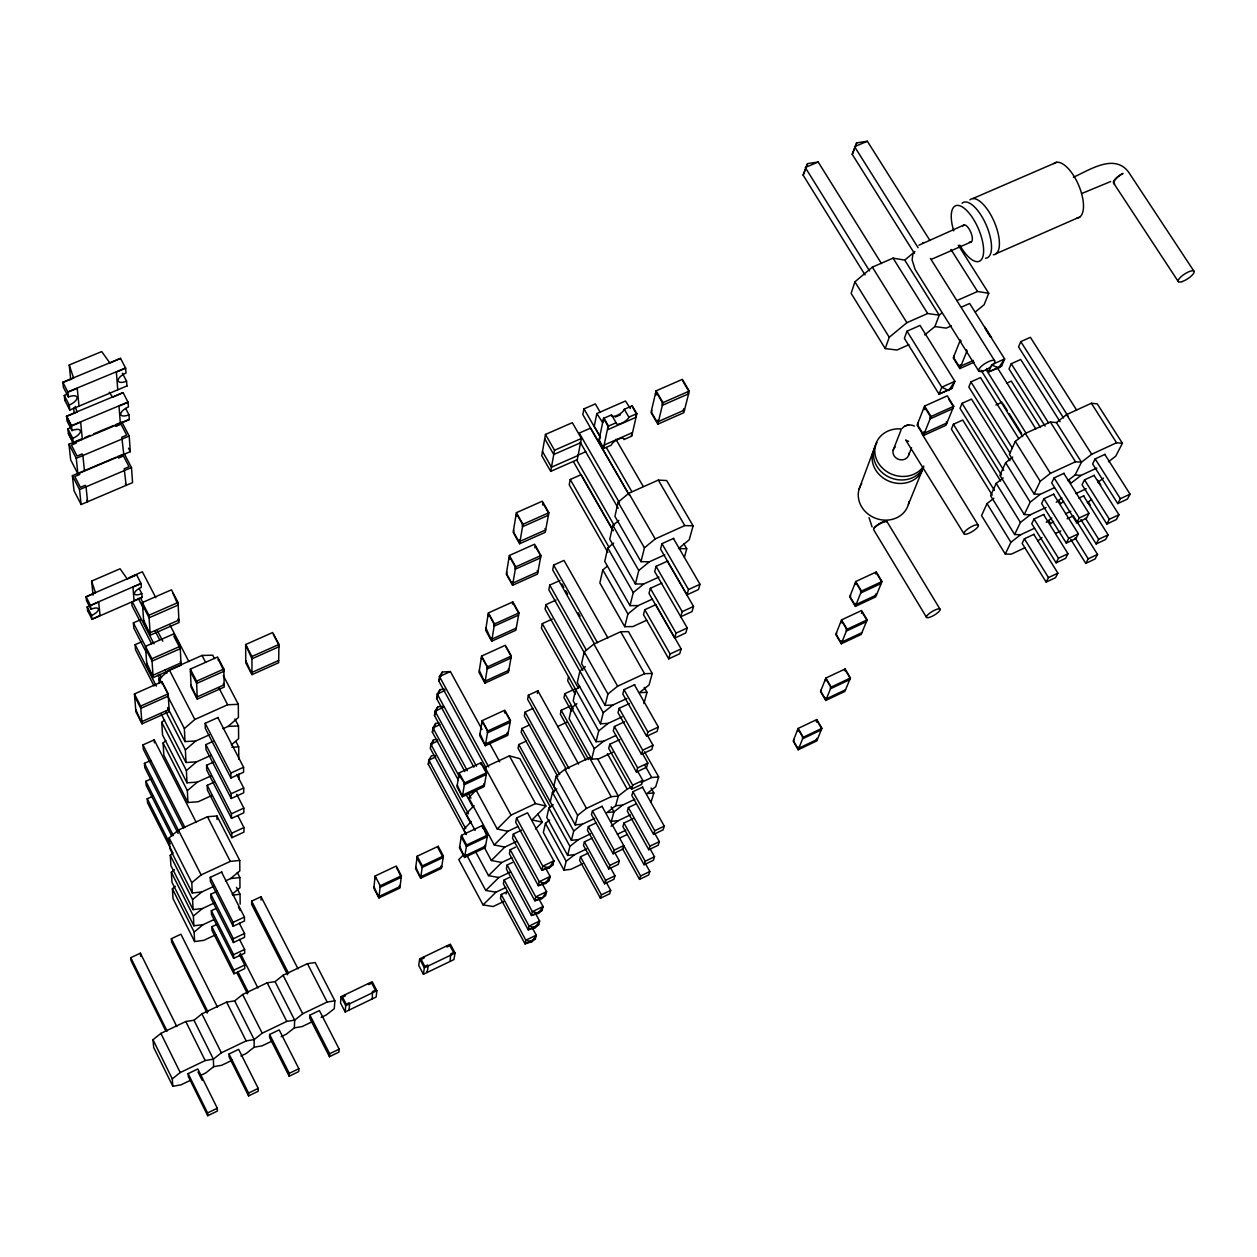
<?xml version="1.0" encoding="UTF-8"?>
<svg xmlns="http://www.w3.org/2000/svg" width="1257" height="1257" viewBox="0 0 1257 1257"><rect width="100%" height="100%" fill="white"/><g stroke="black" fill="none" stroke-linecap="round" stroke-linejoin="round"><path stroke-width="1.5" d="M298.035 968.864L261.079 896.728L251.667 901.128L251.667 904.427L287.617 974.788M251.95 674.663L251.95 656.5L245.665 644.527L272.659 632.538L278.96 644.464L278.63 662.722L251.95 674.663L245.744 662.816L245.665 644.527M240.967 1056.006L246.215 1053.476L254.15 1047.207L254.165 1039.57L234.682 1000.871L226.637 1002.096L201.906 1013.865L193.987 1020.244L185.785 1021.517L160.88 1033.38L152.993 1039.743L153.684 1047.411L172.838 1086.299L181.055 1084.822L189.87 1080.58M258.219 1088.389L258.204 1091.249L248.587 1095.915L229.104 1056.933L229.041 1053.979L238.657 1049.359L258.219 1088.389L248.587 1093.056L248.587 1095.915M261.047 900.043L261.079 896.728M269.627 1034.48L269.579 1037.465L289.173 1076.228L298.71 1071.608L298.852 1068.701L279.18 1029.892L269.627 1034.48L289.283 1073.337L289.173 1076.228M281.175 1036.664L286.392 1034.15L294.358 1027.865L294.672 1020.118L275.079 981.654L267.191 982.801L242.632 994.491L234.682 1000.871M309.929 1015.122L309.772 1018.154L329.46 1056.697L338.934 1052.093L339.17 1049.139L319.404 1010.565L309.929 1015.122L329.664 1053.759L329.46 1056.697M275.079 981.654L283.076 975.259L307.446 963.663L315.193 962.563L334.865 1000.808L334.283 1008.68L326.286 1014.965L321.101 1017.447M341.056 996.644L340.553 1002.976L345.172 1011.964L376.157 997.037L376.864 990.689L372.198 981.701L341.056 996.644L345.706 1005.663L345.172 1011.964M349.053 1010.094L349.603 1003.793L349.1 1002.787L346.162 1004.202L342.548 997.178L345.471 995.78L344.952 994.774M375.089 876.019L373.863 888.29L378.938 897.938L399.915 888.023L401.392 875.768L396.254 866.057L375.089 876.019L380.211 885.761L378.938 897.938M375.607 877.496L375.497 878.643L374.932 877.575M379.598 885.069L380.054 887.301L401.203 877.323L396.788 867.534L396.646 868.697M372.292 998.891L372.465 991.553L375.372 990.155L371.742 983.163L368.835 984.561L368.317 983.571M399.396 886.578L399.537 885.431L400.103 886.499L379.095 896.43L378.53 895.361L378.42 896.492L374.02 886.766M464.839 771.578L434.482 715.563L435.048 711.163L437.813 706.701L442.558 706.45M473.905 767.163L436.65 698.562L437.232 694.053L440.013 689.574L444.821 689.307M486.113 767.901L438.866 681.137L439.463 676.517L442.275 672.039L450.383 671.552L482.028 729.453M466.048 834.334L428.291 764.225L428.826 760.124L431.497 755.693L435.315 755.52M458.286 780.11L432.361 732.171L432.927 727.866L435.66 723.419L439.557 723.231M417.214 856.206L415.58 868.603L420.686 878.203L441.506 868.367L443.375 855.97L438.222 846.307L417.214 856.206L422.352 865.884L420.686 878.203M419.665 958.918L418.722 965.407L423.389 974.285L453.934 959.578L455.065 953.057L450.352 944.18L419.665 958.918L424.347 967.843L423.389 974.285M912.912 254.024L912.126 259.932L915.127 269.501L978.904 371.255M438.222 846.307L437.986 847.878L443.14 857.525L422.148 867.44L417.01 857.761M440.987 866.921L441.16 865.759L441.726 866.827L420.891 876.679L420.325 875.61L420.168 876.758L415.784 867.063M459.135 772.898L456.998 786.788L462.387 796.781L484.165 786.599L486.585 772.725L481.117 762.685L459.135 772.898L464.587 782.97L462.387 796.781M481.572 656.091L479.011 672.432L484.888 683.132L508.425 672.354L511.332 656.013L505.361 645.265L481.572 656.091L487.527 666.87L484.888 683.132M488.36 612.929L485.642 630.26L491.691 641.211L515.904 630.213L518.968 612.913L512.825 601.899L488.36 612.929L494.488 623.991L491.691 641.211M461.508 835.355L459.449 847.909L464.571 857.463L485.233 847.689L487.527 835.135L482.342 825.55L461.508 835.355L466.677 844.971L464.571 857.463M482.154 720.622L479.703 735.502L485.296 745.747L507.718 735.361L510.468 720.497L504.795 710.189L482.154 720.622L487.81 730.961L485.296 745.747M509.352 555.5L506.288 574.056L512.573 585.291L537.525 574.072L540.95 555.531L534.586 544.218L509.352 555.5L515.716 566.844L512.573 585.291M516.407 512.683L513.17 532.261L519.628 543.747L545.239 532.324L548.869 512.746L542.301 501.197L516.407 512.683L522.943 524.279L519.628 543.747M480.818 764.445L481.117 762.685M450.116 961.416L450.713 953.906L453.588 952.539L449.927 945.625L447.052 947.008L446.534 946.018M512.447 604.083L512.825 601.899M483.631 785.059L483.866 783.771L484.464 784.887L462.655 795.068L462.057 793.953L461.853 795.241L457.265 785.059M545.459 434.419L541.767 455.694L550.707 471.375L577.262 459.669L581.41 438.457L572.328 422.682L545.459 434.419L554.526 450.257L550.707 471.375M482.342 825.55L482.641 828.206L482.845 827.012M534.869 547.832L535.183 546.057L539.316 553.394M542.584 504.968L542.914 503.099L548.021 512.086L548.413 515.229L522.519 526.73L522.111 523.603L517.02 514.584L516.721 516.438L515.998 515.15M484.731 846.244L484.951 845.081L485.516 846.134L464.839 855.907L464.273 854.854L464.069 856.001L459.716 846.354M486.663 835.654L483.662 828.504M507.168 733.758L507.435 732.375L508.048 733.522L485.611 743.908L484.998 742.777L484.762 744.144L480.017 733.664M540.133 554.856L540.526 557.872L515.307 569.17L514.899 566.169L509.965 557.338L509.666 559.098L508.959 557.841M526.463 740.986L518.795 744.537L518.073 748.276L550.566 807.434M529.668 724.88L521.922 728.479L521.168 732.312L554.07 792.051M532.952 708.414L525.112 712.043L524.342 715.956L557.841 776.637M578.581 764.115L537.902 690.816L528.38 695.2L527.594 699.222L566.231 769.033M552.247 619.104L542.27 623.645L541.406 628.076L598.709 730.914L596.022 741.724L603.596 741.253L615.71 735.581M556.065 600.045L545.962 604.617L545.082 609.158L579.98 671.364M559.978 580.483L549.749 585.102L548.838 589.769L585.181 654.331M607.869 637.896L564 560.418L553.63 565.084L552.703 569.861L594.482 643.883M613.196 530.47L581.174 474.659L570.254 479.483L569.217 484.809L607.854 552.389M600.217 412.312L595.331 403.89L583.971 408.855L582.839 414.637L629.521 495.399M537.368 693.503L537.902 690.816M630.354 408.525L625.467 401.014L596.824 413.553L594.247 426.264L600.155 436.54L599.306 440.657L603.8 448.45L604.554 444.884L632.161 432.722L631.344 436.305M516.548 817.993L515.684 822.219L541.846 870.253L549.058 867.974L552.86 864.989L553.85 860.872L527.563 812.792L516.548 817.993L542.788 866.152L541.846 870.253L552.86 864.989M506.037 893.916L506.43 892.03L501.229 894.513L500.459 898.268L525.002 943.85L531.774 941.792L535.388 938.822L536.252 935.177L532.607 928.42M509.399 877.433L504.151 879.947L503.366 883.781L528.207 929.834L535.058 927.745L538.703 924.759L539.599 921.035L534.979 912.503M512.447 862.491L507.137 865.02L506.335 868.948L531.491 915.473L538.436 913.336L542.113 910.367L543.04 906.533L538.357 897.907M515.574 847.171L510.201 849.716L509.384 853.754L534.853 900.766L541.893 898.582L545.617 895.613L546.544 891.684L541.987 883.278M521.498 830.186L513.343 834.051L512.495 838.183L538.31 885.698L545.428 883.467L549.183 880.481L550.157 876.475L545.522 867.974M598.882 440.846L603.517 418.392L611.515 414.889A7.275 2.593 -30.2 0 0 617.218 415.344A7.275 2.593 -30.2 0 0 624.289 409.295L632.255 405.807L636.843 413.632L631.768 436.116L623.896 439.589A7.196 2.514 -30.1 0 0 618.287 439.196A7.196 2.514 -30.1 0 0 611.279 445.151L603.376 448.623L599.306 440.657M603.376 448.623L608.089 426.264L603.517 418.392M570.442 705.994L561.203 710.284L560.355 714.149L585.841 759.966M574.182 689.37L564.849 693.675L563.969 697.635L571.621 711.352M568.573 676.69L567.677 680.744L575.25 694.288M549.639 820.035L545.428 823.366L543.354 832.495L563.953 870.143L570.929 869.325L582.729 863.669M553.159 804.669L548.885 808.047L546.779 817.38L567.63 855.42L574.685 854.634L586.61 848.931M550.283 801.903L552.452 792.35L556.772 788.925M632.444 786.631L627.18 789.113L618.318 796.074L611.185 796.687L589.502 757.735L564.849 769.3L556.081 776.276L553.866 786.065L575.25 824.891L582.447 824.183L594.655 818.386M576.837 703.669L571.558 707.911L569.107 718.721L591.654 759.197L599.149 758.678L612.819 752.252M585.322 666.666L579.901 671.065L577.324 682.441L600.5 723.796L608.152 723.372L622.168 716.836M643.914 703.543L647.025 692.34L639.436 692.654L649.068 684.955L652.242 673.453L628.453 631.627L620.722 631.737L593.87 644.055L584.238 651.912L581.598 663.586L605.088 705.397L612.835 705.036L627.023 698.436M607.162 566.326L602.794 569.94L599.856 582.949L624.745 626.693L632.852 626.583L646.852 620.157M613.683 543.087L607.775 548.005L604.743 561.376L629.993 605.623L638.195 605.591L652.399 599.102M618.884 520.414L612.882 525.426L609.755 539.19L635.413 583.955L643.71 584.002L658.935 577.073M684.405 557.228L686.746 548.743L678.544 548.571L689.229 539.803L693.094 525.835L666.666 480.535L658.307 480.095L628.799 493.263L618.13 502.203L614.924 516.36L640.976 561.659L649.366 561.8L664.812 554.793M656.075 390.864L651.016 412.516L657.835 424.175L683.824 412.705L689.292 391.068L682.362 379.363L656.075 390.864L662.989 402.633L657.835 424.175M563.953 870.143L566.169 861.249L574.685 854.634M567.63 855.42L569.908 846.307L578.519 839.582L590.586 833.831M578.519 839.582L571.401 840.336L573.726 831.018L582.447 824.183M575.25 824.891L577.639 815.337L586.469 808.392L611.185 796.687M591.654 759.197L594.278 748.653L603.596 741.253M600.5 723.796L603.266 712.703L612.835 705.036M605.088 705.397L607.932 694.005L617.643 686.196L644.574 673.705L652.242 673.453M624.745 626.693L627.903 613.982L638.195 605.591M629.993 605.623L633.261 592.566L643.71 584.002M635.413 583.955L638.76 570.521L649.366 561.8M640.976 561.659L644.432 547.832L655.196 538.939L684.782 525.583L693.094 525.835M683.227 410.756L683.745 408.745L684.499 410.033L658.464 421.504L657.71 420.199L657.238 422.211L651.927 413.144L651.629 409.845M588.229 853.126L580.498 856.803L579.603 860.291L600.453 898.236L609.708 893.774L610.698 890.38L606.141 882.115M592.204 838.152L584.395 841.876L583.468 845.427L604.57 883.765L613.935 879.272L614.956 875.783L610.352 867.44M596.274 822.816L588.37 826.572L587.428 830.217L608.797 868.948L618.271 864.407L619.308 860.841L614.642 852.419M602.37 806.208L592.44 810.906L591.466 814.646L613.133 853.786L622.718 849.182L623.786 845.537L614.17 850.141L613.133 853.786M619.842 739.54L609.786 744.254L608.702 748.386L631.548 789.207L641.604 784.447L642.783 780.408L638.006 771.908M624.572 721.769L614.39 726.515L613.29 730.757L636.451 772.034L646.632 767.226L647.826 763.078L642.248 753.163M629.443 703.527L619.12 708.32L618.004 712.672L641.479 754.389L651.786 749.533L653.027 745.291L647.355 735.266M634.801 684.625L623.991 689.637L622.828 694.1L646.632 736.303L657.081 731.401L658.354 727.033L634.424 684.798M656.17 604.507L644.778 609.724L643.49 614.689L668.724 658.841L679.723 653.75L681.137 648.895L655.777 604.68M661.889 583.059L650.34 588.323L649.005 593.43L674.648 638.116L685.788 632.962L687.249 627.966L654.693 571.574L656.06 566.326L667.766 561.015M673.815 538.31L661.952 543.668L660.553 549.089L686.982 594.828L698.452 589.58L699.992 584.285L673.422 538.483M887.206 521.985L887.143 521.891A7.841 2.294 -31 0 0 880.748 522.865A7.841 2.294 -31 0 0 873.631 528.804A7.856 1.823 -29.8 0 1 881 523.273A7.856 1.823 -29.8 0 1 887.206 521.985L940.157 609.409A7.919 2.09 -30.9 0 1 930.164 617.124A7.919 2.09 -30.9 0 1 929.52 613.306A7.919 2.09 -30.9 0 1 940.157 609.409M634.816 799.311L622.686 805.077L613.935 811.912L606.88 812.572L615.647 805.721L618.318 796.074L597.609 758.929M865.036 274.922L803.129 175.147L807.591 163.599L818.197 162.043L881.503 263.609M600.453 898.236L601.412 894.858L580.498 856.803M604.57 883.765L605.56 880.309L584.395 841.876M608.797 868.948L609.818 865.397L588.37 826.572M631.548 789.207L632.695 785.185L609.786 744.254M636.451 772.034L637.629 767.901L614.39 726.515M641.479 754.389L642.688 750.162L619.12 708.32M646.632 736.303L647.874 731.951L623.991 689.637M668.724 658.841L670.107 654.001L644.778 609.724M674.648 638.116L676.062 633.135L650.34 588.323M656.06 566.326L682.19 611.656L680.728 616.778L692.026 611.593L693.534 606.44L667.373 561.188M686.982 594.828L688.49 589.549L661.952 543.668M633.245 818.59L623.943 823.021L622.906 826.619L644.103 864.737L653.404 860.275L654.52 856.755L649.9 848.459M636.215 803.836L628.374 807.56L627.322 811.236L648.785 849.748L658.197 845.238L659.344 841.64L654.661 833.25M642.767 787.055L632.915 791.721L631.831 795.492L653.593 834.397L663.099 829.84L664.277 826.163L642.437 787.212M650.953 802.469L653.844 792.947L651.047 787.966M644.511 751.765L658.684 776.936L655.73 786.693L646.931 793.56L653.844 792.947M914.436 253.411L852.23 154.344L856.708 142.842L867.361 141.255L929.913 240.448M645.25 863.292L649.822 871.51L648.722 874.951L639.53 879.381L640.614 875.956L602.024 806.366M644.103 864.737L645.202 861.234L623.943 823.021M648.785 849.748L649.916 846.165L628.374 807.56M653.593 834.397L654.74 830.72L632.915 791.721M924.712 334.928L934.894 326.553L939.23 315.177L904.741 260.105L893.067 258.141L872.342 267.144L854.917 281.819L851.13 293.384L885.211 348.582L896.932 350.027L908.89 344.717M885.211 348.582L889.249 337.285L906.878 322.688L927.666 313.512L939.23 315.177L942.184 312.742M907.004 331.188L904.38 338.322L939.026 394.132L952.036 388.287L954.864 381.311L920.03 325.422L907.004 331.188L941.792 387.187L948.642 390.518L954.864 381.311L941.792 387.187L939.026 394.132L952.036 388.287M859.144 489.004L873.002 451.75M438.866 681.137L442.275 672.039M436.65 698.562L440.013 689.574M434.482 715.563L437.813 706.701M432.361 732.171L435.66 723.419M430.962 746.658L433.555 739.745L437.42 739.572M428.291 764.225L429.58 760.815M893.161 450.132L901.065 429.925M803.129 175.147L807.591 163.599M852.23 154.344L856.708 142.842M798.116 728.447L793.167 741.049L798.226 749.769L816.767 740.923L821.921 728.337L816.799 719.554L798.116 728.447L803.223 737.246L798.226 749.769M855.75 581.52L849.716 596.886L855.373 606.377L875.736 596.871L882.021 581.52L876.286 571.982L855.75 581.52L861.469 591.073L855.373 606.377M924.571 406.074L917.091 425.133L923.471 435.488L945.971 425.29L953.764 406.247L947.291 395.845L924.571 406.074L931.028 416.523L923.471 435.488M841.53 619.89L835.795 634.502L841.294 643.788L861.171 634.471L867.157 619.858L861.579 610.525L841.53 619.89L847.092 629.254L841.294 643.788M908.717 455.018L911.576 447.791M825.865 678.057L820.522 691.523L825.77 700.463L844.845 691.429L850.423 677.979L845.097 668.975L825.865 678.057L831.176 687.076L825.77 700.463M816.799 719.554L816.154 721.157L816.72 722.131L817.207 720.937L821.182 727.756L821.277 729.924L802.595 738.817L802.5 736.649L798.525 729.814L798.054 731.008L797.488 730.034M875.501 573.93L876.286 571.982M958.305 245.241L988.74 293.274L984.121 304.744L975.353 311.925M961.102 341.213L960.348 340.019L953.215 357.946L959.861 368.568L967.073 350.734L966.319 349.54M861.454 613.416L862.019 612.018L866.34 619.277L866.403 621.696L846.37 631.077L846.291 628.673L841.97 621.398L841.436 622.765L840.807 621.728M908.371 504.497L923.376 467.573A26.413 23.349 20.5 0 1 888.275 480.897A26.413 23.349 20.5 0 1 875.61 446.235M844.405 670.688L845.097 668.975M816.359 739.556L816.846 738.393L817.411 739.352L798.855 748.214L798.289 747.239L797.818 748.402L793.89 741.614L793.78 739.477M875.296 595.347L875.878 593.917L876.506 594.97L856.127 604.476L855.498 603.423L854.933 604.853L850.533 597.468L850.47 594.985M1000.666 481.085L962.736 420.042L953.403 424.269L951.392 429.14L992.229 495.069M1009.968 460.722L971.504 399.082L962.061 403.34L960.002 408.336L1001.405 474.91M1018.673 438.536L980.491 377.587L970.938 381.892L968.817 386.999L1009.921 452.819M961.589 307.038L969.666 303.471L1004.642 358.936L991.694 364.75L988.74 371.773L986.698 368.505M1001.64 365.96L1004.642 358.936L998.404 368.128L988.74 371.773L1001.64 365.96L998.404 368.128L991.694 364.75M1060.075 421.692L1020.715 359.486L1011.241 363.744L1009.025 368.898L1045.117 426.139M1076.62 410.065L1030.394 337.316L1020.81 341.605L1018.531 346.885L1063.516 417.937M993.91 498.196L987.012 503.617L981.56 515.621L1005.254 554.038L1011.225 554.18L1024.911 547.769M1003.196 477.896L996.204 483.395L990.595 495.714L1014.635 534.524L1020.653 534.728L1034.495 528.254M1012.718 457.077L1005.616 462.686L999.881 475.303L1024.251 514.522L1030.316 514.773L1046.06 507.451M1108.501 461.759L1115.729 456.165L1122.407 443.265L1097.282 403.89L1091.375 403.261L1066.549 414.606L1056.446 422.588L1050.365 422.006L1025.351 433.461L1015.279 441.427L1009.387 454.374L1034.118 494.001L1040.23 494.331L1054.387 487.763M1005.254 554.038L1010.911 542.27L1020.653 534.728M1014.635 534.524L1020.433 522.456L1030.316 514.773M1024.251 514.522L1030.206 502.14L1040.23 494.331M1034.118 494.001L1040.23 481.29L1050.396 473.355L1075.473 461.759L1081.476 462.199L1091.689 454.264L1116.562 442.763L1122.407 443.265M1034.118 534.225L1024.392 538.766L1022.145 543.37L1046.154 582.101L1055.534 577.67L1057.891 573.161L1033.788 534.366M1043.891 514.396L1034.055 518.984L1031.746 523.698L1056.1 562.837L1065.59 558.359L1067.994 553.74L1043.546 514.553M1053.9 494.08L1043.954 498.699L1041.597 503.538L1066.282 543.087L1075.898 538.562L1078.365 533.816L1053.57 494.237M1064.176 473.229L1054.104 477.896L1051.685 482.861L1076.746 522.818L1086.472 518.261L1089.002 513.39L1063.831 473.386M1067.884 480.598L1075.081 475.005L1081.476 462.199L1056.446 422.588M1094.391 475.272L1084.524 479.86L1082.041 484.731L1106.836 524.028L1116.357 519.55L1118.95 514.773L1094.061 475.429M1105.139 454.264L1095.161 458.899L1092.616 463.896L1117.756 503.601L1127.403 499.092L1130.059 494.174L1104.809 454.421M1046.154 582.101L1048.479 577.607L1057.891 573.161M1056.1 562.837L1058.473 558.218L1067.994 553.74M1066.282 543.087L1068.733 538.342L1078.365 533.816M1076.746 522.818L1079.26 517.947L1089.002 513.39M1070.713 539.316L1085.765 563.387L1088.201 558.831L1097.534 554.416L1073.352 515.873L1067.146 518.78M1080.894 519.628L1096.167 543.951L1098.665 539.284L1108.108 534.838L1083.581 495.902M1106.836 524.028L1109.381 519.251L1118.95 514.773M1117.756 503.601L1120.38 498.699L1130.059 494.174M1097.534 554.416L1095.083 558.972L1085.765 563.387M1108.108 534.838L1105.594 539.504L1096.167 543.951M433.555 739.745L430.852 744.191L430.303 748.386L470.385 822.659M902.023 428.558C904.804 424.725 910.335 424.065 914.42 426.076M476.764 789.459L468.72 797.739L494.252 844.955L504.78 847.092L516.737 841.42M474.078 805.627L466.143 813.782L475.146 830.453M471.454 821.418L463.613 829.416L466.378 834.554M463.849 854.477L458.758 859.615L483.049 904.914L493.153 906.533L503.68 901.489M475.979 789.836L497.238 829.023L511.033 815.117L535.513 803.584L545.899 806.051L532.057 819.878L542.348 822.188L535.513 828.976M494.252 844.955L507.875 831.301L518.23 826.399M484.149 847.139L491.346 860.495L504.78 847.092M475.602 851.68L488.517 875.658L501.763 862.491L511.898 857.683M466.63 854.87L485.752 890.459L498.825 877.527L510.499 871.965M483.049 904.914L495.965 892.203L505.848 887.473M159.215 682.912L158.963 679.079L169.349 669.95L202.031 655.447L212.732 655.211L214.491 658.605M211.302 775.773L197.38 782.105L186.979 782.812L162.546 734.968L161.744 722.351L164.62 719.852M211.899 795.477L198.166 801.746L187.922 802.532L163.85 755.268L163.064 743.028L165.893 740.577M209.322 734.858L195.731 741.002L184.999 741.567L184.37 728.557L194.851 719.475L227.658 704.753L238.311 704.329L238.421 717.496L228.02 726.436L222.913 728.73M210.705 755.457L196.563 761.852L186.005 762.512L185.392 749.895L195.731 741.002M186.979 782.812L186.397 770.572L196.563 761.852M231.304 744.945L238.626 738.692L238.5 725.918L234.902 718.988M187.922 802.532L187.356 790.653L197.38 782.105M213.643 886.436L201.811 891.936L192.274 892.989L169.821 848.506L169.145 837.885L178.384 830.06L207.468 816.736L216.958 815.966L239.741 860.448L239.836 870.897L230.565 878.564L225.49 880.937M214.884 902.73L202.471 908.512L193.075 909.612L170.921 865.649L170.261 855.31L172.853 853.126M213.627 919.747L203.115 924.649L193.861 925.781L171.989 882.335L171.345 872.279L174.346 869.75M904.741 260.105L914.939 251.557M215.843 934.705L203.76 940.362L194.615 941.54L173.026 898.582L172.398 888.793L175.351 886.311M192.274 892.989L191.787 882.681L201.12 874.903L230.282 861.391L239.741 860.448M193.075 909.612L192.588 899.588L201.811 891.936M193.861 925.781L193.389 916.023L202.471 908.512M232.152 894.214L239.993 887.741L239.898 877.575L237.306 872.515M194.615 941.54L194.159 932.034L203.115 924.649M579.697 686.479L575.675 689.732L573.176 700.809L596.022 741.724M598.709 730.914L608.152 723.372M172.838 1086.299L172.272 1078.883L180.222 1072.551L205.205 1060.562L213.376 1059.148L221.358 1052.8L246.152 1040.906L254.165 1039.57L262.194 1033.207L286.8 1021.391L294.672 1020.118L302.717 1013.755L327.15 1002.033L334.865 1000.808M232.215 1060.217L221.703 1065.276L213.643 1066.69L205.739 1072.959L200.444 1075.505M611.091 826.258L618.287 820.648L630.276 814.945M1096.842 468.06L1081.036 475.397L1070.98 483.207L1068.921 479.938M1056.226 502.281L1061.898 497.882M1063.579 501.48L1060.735 503.68L1058.708 500.443M1046.264 522.331L1051.858 518.01M1097.801 482.499L1103.489 478.084M1053.555 521.498L1050.758 523.65L1048.762 520.445M1037.921 540.84L1042.053 537.65M1087.352 502.721L1091.563 499.469M918.883 245.225L964.166 224.909M207.719 1115.745L207.594 1112.932L217.304 1108.218L197.836 1068.969L188.141 1073.619L188.314 1076.526L207.719 1115.745L217.398 1111.047L217.304 1108.218M289.283 1073.337L298.852 1068.701M329.664 1053.759L339.17 1049.139M535.388 938.822L525.002 943.85L525.85 940.22L501.229 894.513M542.113 910.367L531.491 915.473L532.371 911.655L507.137 865.02M605.56 880.309L614.956 875.783M645.202 861.234L654.52 856.755M272.486 1040.843L262.069 1045.855L254.15 1047.207M312.474 1021.595L302.12 1026.576L294.358 1027.865M345.706 1005.663L376.864 990.689M424.347 967.843L455.065 953.057M538.703 924.759L528.207 929.834L529.071 926.11L504.151 879.947M601.412 894.858L610.698 890.38M640.614 875.956L649.822 871.51M549.183 880.481L538.31 885.698L539.237 881.691L513.343 834.051M654.74 830.72L664.277 826.163M540.997 897.812L534.853 900.766L535.765 896.869L510.201 849.716M609.818 865.397L619.308 860.841M649.916 846.165L659.344 841.64M803.223 737.246L821.921 728.337M617.391 834.239L625.86 830.201M619.607 838.12L627.274 834.459M831.176 687.076L850.423 677.979M244.722 965.03L244.738 968.644L233.896 973.782L233.833 970.184L244.722 965.03L239.443 954.613M632.695 785.185L642.783 780.408M641.196 782.483L651.707 777.502L658.684 776.936M845.537 689.763L826.446 698.813L825.849 697.808L825.346 699.065L821.261 692.088L821.182 689.842M244.534 933.48L244.565 937.298L233.425 942.546L233.362 938.743L244.534 933.48L239.333 923.235M642.688 750.162L653.027 745.291M244.628 949.475L244.659 953.183L233.661 958.368L233.598 954.676L244.628 949.475L239.49 939.34M380.211 885.761L401.392 875.768M422.352 865.884L443.375 855.97M466.677 844.971L487.527 835.135M487.245 836.722L466.41 846.542L461.256 836.942M637.629 767.901L647.826 763.078M233.896 973.782L212.009 930.431L211.883 926.723L216.534 924.539M847.092 629.254L867.157 619.858M1055.739 533.329L1060.829 530.941M244.439 917.06L244.471 920.972L233.174 926.268L233.111 922.371L244.439 917.06L221.546 872.107M647.874 731.951L658.354 727.033M861.909 632.648L842.017 641.997L841.404 640.96L840.854 642.311L836.581 635.084L836.502 632.695M1078.867 498.102L1083.911 495.745M233.661 958.368L211.475 914.53L211.349 910.697L216.063 908.497M1065.669 513.704L1070.823 511.3M165.641 1030.661L131.105 960.851L130.775 957.661L140.391 953.167L176.797 1026.545M207.169 1013.063L171.581 941.902L171.361 938.68L180.914 934.218L217.508 1007.187M557.637 726.499L566.781 722.241M861.469 591.073L882.021 581.52M233.425 942.546L210.94 898.174L210.815 894.246L217.178 891.292M545.899 806.051L519.895 758.678L509.368 755.866L484.966 767.241L511.033 815.117M1075.866 493.577L1086.268 488.737M464.587 782.97L486.585 772.725M487.81 730.961L510.468 720.497M435.692 756.95L428.826 760.124L465.766 828.709M670.107 654.001L681.137 648.895M233.174 926.268L210.39 881.377L210.249 877.355L221.939 871.918M243.937 827.593L243.952 832.118L231.822 837.712L231.759 833.202L243.937 827.593L237.793 815.652M437.797 740.986L430.852 744.191L468.468 813.845M676.062 633.135L687.249 627.966M443.941 707.094L435.048 711.163L467.353 770.73M243.827 808.094L243.842 812.76L231.524 818.417L231.461 813.766L243.827 808.094L236.693 794.267M682.19 611.656L693.534 606.44M439.95 724.645L432.927 727.866L459.858 777.643M487.527 666.87L511.332 656.013M444.931 690.533L437.232 694.053L476.482 766.267M243.701 787.982L243.732 792.79L231.225 798.509L231.162 793.717L243.701 787.982L236.725 774.453M688.49 589.549L699.992 584.285M516.281 628.076L492.037 639.075L491.361 637.849L491.094 639.452L485.972 628.107M172.869 852.937L147.556 802.83L147.226 798.761L153.385 795.98M450.383 671.552L439.463 676.517L488.722 766.927M243.591 767.257L243.607 772.207L230.911 778.004L230.848 773.055L243.591 767.257L217.87 717.574M231.822 837.712L207.358 789.977L207.216 785.326L214.146 782.168M171.816 836.141L146.189 785.452L145.859 781.288L152.081 778.46M494.488 623.991L518.968 612.913M518.575 615.097L494.127 626.159L493.718 623.299L488.942 614.704L488.69 616.354L488.015 615.129M995.89 405.021L1002.065 402.209M231.524 818.417L206.714 770.07L206.557 765.277L213.596 762.072M178.133 833.454L144.775 767.618L144.445 763.345L150.761 760.485M931.028 416.523L953.764 406.247M231.225 798.509L206.022 749.549L205.865 744.6L213.014 741.379M1006.59 383.228L1011.272 381.107L1040.482 427.49M973.405 360.445L960.882 366.054L960.144 364.86L959.374 366.761L954.204 358.496L954.236 355.401M515.716 566.844L540.95 555.531M959.861 368.568L974.144 362.173M183.459 828.332L143.329 749.298L142.984 744.898L154.187 739.87L196.249 822.439M230.911 778.004L205.331 728.384L205.158 723.294L218.309 717.386M278.661 660.475L251.95 672.416L251.259 671.097L251.259 672.778L245.728 660.553M142.025 723.828L169.224 711.666L168.187 693.833L161.964 681.718L134.436 693.958L135.897 711.792L142.025 723.828L140.643 706.12L134.436 693.958M197.255 699.128L224.202 687.076L223.856 669.023L217.587 657.002L190.326 669.117L191.095 687.186L197.255 699.128L196.579 681.184L190.326 669.117M522.943 524.279L548.869 512.746M140.643 706.12L168.187 693.833M196.579 681.184L223.856 669.023M251.95 656.5L278.96 644.464M153.165 677.586L151.877 658.778L180.16 646.287L173.749 633.905L145.498 646.349L146.849 665.299L153.165 677.586L181.071 665.204L180.16 646.287M951.345 325.862L946.27 328.124L934.894 326.553M154.03 685.913L135.505 649.743L135.112 644.684L141.978 641.667M577.859 455.207L585.762 451.719M578.079 455.474L551.462 467.195L542.49 451.483M956.938 300.58L977.537 291.483L988.74 293.274M150.274 635.194L148.923 615.254L178.054 602.496L171.455 589.816L142.355 602.527L143.785 622.592L150.274 635.194L179.013 622.561L178.054 602.496M146.331 652.493L133.792 628.076L133.383 622.859L140.36 619.811M178.18 605.041L149.096 617.784L142.528 605.057M615.254 417.073L620.471 414.794M996.267 253.615L1079.967 216.895M608.089 426.264L616.087 422.745A7.291 2.577 -30.2 0 0 621.775 423.185A7.291 2.577 -30.2 0 0 628.877 417.135L636.843 413.632M554.526 450.257L581.41 438.457M662.989 402.633L689.292 391.068M580.577 442.747L553.756 454.531L544.721 438.724M91.965 619.104L100.057 615.584L98.69 602.024L90.535 605.575L86.089 596.682L136.604 574.763L141.067 583.594L132.975 587.113L134.028 600.767L142.057 597.264M87.581 610.493L91.981 619.308L142.072 597.484L141.79 593.587L139.134 588.449M931.783 259.162L971.41 241.863M972.777 198.575L1056.728 162.263M93.081 595.205L91.62 581.08L120.075 568.777L127.287 579.021L136.604 574.763M129.801 577.23L142.371 571.778L155.789 597.672M86.105 596.902L95.501 592.817L91.62 581.08M1081.806 193.499L1110.685 181.527M1073.399 177.237C1089.159 170.339 1114.425 152.757 1128.707 172.272L1193.93 271.182M922.638 242.962L923.549 242.57M131.482 467.557L132.566 482.625L81.108 504.528L79.537 489.586L131.482 467.557L124.27 453.777M81.108 504.528L74.022 490.749L72.387 475.712L116.037 457.249M122.652 454.468L117.812 456.511L118.614 458.035L123.453 455.992L129.062 466.708L124.207 468.767L126.156 485.359L125.37 483.835M73.943 442.134L68.962 444.224L70.659 459.842L77.887 473.826L130.319 451.672L129.188 436.022L121.85 422.022M818.197 162.043L805.281 167.495L869.545 270.915M867.361 141.255L854.571 146.66L918.097 247.692M77.887 473.826L76.253 458.318L129.188 436.022M81.014 439.164L75.609 441.443L76.41 442.998L71.429 445.088L77.101 456.055L82.082 453.95L82.899 455.521L84.455 471.045M84.612 437.656L90.033 435.378M93.631 433.869L113.46 425.542M120.201 422.713L115.267 424.787L116.084 426.343L121.018 424.269L126.721 435.158L121.788 437.232L123.799 454.421M129.298 419.367L120.326 423.138L119.006 406.09L128.073 402.303L123.092 392.608L66.527 416.193L67.061 421.095L71.979 430.585A8.846 3.692 -26.4 0 1 80.464 431.072A8.846 3.692 -26.4 0 1 72.796 438.332L73.299 443.14L129.314 419.634L128.968 414.779L125.684 408.525M64.798 400.197L69.795 410.033L126.91 385.962M71.979 430.585L71.46 425.699L128.057 402.036L128.418 406.969A8.783 3.661 -26.9 0 0 120.688 414.229A8.783 3.661 -26.9 0 0 128.968 414.779M70.738 379.661L69.229 364.986L101.707 351.583L109.925 363.037L120.546 358.355L62.85 382.238L63.4 387.345L68.412 396.976A9.019 3.85 -26.4 0 1 77.07 397.573A9.019 3.85 -26.4 0 1 69.261 405.037L69.795 410.033M62.881 382.521L73.613 378.074L69.229 364.986M905.056 425.966L906.753 425.479M906.988 425.4L908.67 424.913M232.686 895.078L240.056 894.261L240.15 904.144M230.565 878.564L239.898 877.575M618.287 820.648L611.326 821.34L613.935 811.912L611.138 806.9M615.647 805.721L622.686 805.077M231.807 747.255L238.689 746.862L238.814 759.259M228.02 726.436L238.5 725.918M1075.081 475.005L1081.036 475.397M485.752 890.459L495.965 892.203M488.517 875.658L498.825 877.527M491.346 860.495L501.763 862.491M497.238 829.023L507.875 831.301M908.575 441.396L905.653 439.981L963.883 533.596M109.202 392.247L112.674 397.228L123.092 392.608M1113.906 183.553L1178.328 281.647M596.824 413.553L602.653 422.603L603.957 418.204L608.514 426.076L607.744 429.705L635.586 417.481L636.419 413.82L631.831 405.98M1091.375 403.261L1116.562 442.763M1020.81 341.605L1068.041 416.13M1095.161 458.899L1120.38 498.699M1066.549 414.606L1091.689 454.264M1097.675 480.221L1100.739 485.045M950.936 249.452L977.537 291.483M1050.365 422.006L1075.473 461.759M1011.241 363.744L1048.495 422.776M1084.524 479.86L1109.381 519.251M984.828 326.977L991.584 337.677M985.315 328.815L990.563 337.127M1088.201 501.857L1090.29 505.173M930.4 258.423L994.586 360.696M996.864 366.965L1035.815 428.873M1085.388 518.167L1098.665 539.284M986.179 369.684L1026.121 433.304M1054.104 477.896L1079.26 517.947M1025.351 433.461L1050.396 473.355M1003.102 403.858L1007.218 410.411M1009.261 413.694L1021.611 433.382M980.994 370.124L1022.679 436.619M1015.279 441.427L1040.23 481.29M1075.112 537.917L1088.201 558.831M970.938 381.892L1012.184 447.869M1043.954 498.699L1068.733 538.342M893.067 258.141L927.666 313.512M1005.616 462.686L1030.206 502.14M962.061 403.34L1003.746 470.291M1034.055 518.984L1058.473 558.218M872.342 267.144L906.878 322.688M948.768 399.223L952.79 405.697L952.775 408.651L930.07 418.911L930.07 415.957L925.058 407.834L924.351 409.641L923.628 408.478M996.204 483.395L1020.433 522.456M953.403 424.269L994.381 490.356M1024.392 538.766L1048.479 577.607M946.222 421.786L946.93 422.933L924.398 433.131L923.691 431.984L922.999 433.744L918.034 425.699L918.019 422.776M854.917 281.819L889.249 337.285M987.012 503.617L1010.911 542.27M922.072 433.979L978.386 525.442A8.375 2.325 -31.3 0 1 967.764 533.738A8.375 2.325 -31.3 0 1 967.246 529.37A8.375 2.325 -31.3 0 1 978.386 525.442M873.536 529.543L926.409 617.156M876.726 573.522L881.188 580.938L881.22 583.452L860.699 593.005L860.636 590.491L856.19 583.059L855.624 584.521L854.996 583.452M682.96 381.342L688.349 390.456M687.83 392.514L688.6 393.802L662.345 405.351L662.062 402.004L656.688 392.86L656.201 394.902L655.431 393.598M845.521 670.405L849.653 677.397L849.716 679.676L830.5 688.773L830.421 686.495L826.289 679.487L825.786 680.744L825.205 679.754M624.289 409.295L628.877 417.135M658.307 480.095L684.782 525.583M611.515 414.889L616.087 422.745M683.871 543.762L686.746 548.743M615.851 439.259L643.223 486.428M583.971 408.855L600.547 437.53M606.408 447.649L631.784 491.518M628.799 493.263L655.196 538.939M628.736 494.331L590.476 428.15L579.257 433.068L619.434 502.753M618.13 502.203L644.432 547.832M580.121 442.071L618.193 508.189M576.617 459.968L614.264 525.489M612.882 525.426L638.76 570.521M573.632 462.057L613.055 530.768M570.254 479.483L609.032 547.251M607.775 548.005L633.261 592.566M602.794 569.94L627.903 613.982M620.722 631.737L644.574 673.705M644.197 687.375L647.025 692.34M544.972 528.631L545.695 529.904L520.037 541.343L519.33 540.054L519.015 541.877L513.987 532.937L513.579 529.841M553.63 565.084L597.452 642.673M561.91 583.892L563.827 587.286M565.744 590.696L567.661 594.09M578.22 612.803L580.153 616.213M593.87 644.055L617.643 686.196M549.749 585.102L586.202 649.838M584.238 651.912L607.932 694.005M537.258 570.537L537.949 571.778L512.966 583.012L512.259 581.755L511.976 583.484L507.09 574.732L506.665 571.762M645.092 765.717L651.707 777.502M545.962 604.617L582.855 670.342M579.901 671.065L603.266 712.703M542.27 623.645L578.487 688.365M607.351 753.634L627.18 789.113M564.849 693.675L573.271 708.807M513.406 603.659L518.183 612.222M571.558 707.911L594.278 748.653M561.203 710.284L588.653 759.605M622.404 848.506L639.53 879.381M505.942 646.978L510.578 655.337M510.295 656.877L510.955 658.071L487.197 668.928L486.773 666.194L482.154 657.804L481.918 659.344L481.258 658.149M528.38 695.2L569.012 768.593M592.44 810.906L614.17 850.141M564.849 769.3L586.469 808.392M508.127 669.148L508.786 670.327L485.218 681.121L484.558 679.927L484.306 681.435L479.326 670.421M525.112 712.043L559.632 774.548M556.081 776.276L577.639 815.337M521.922 728.479L555.845 790.072M552.452 792.35L573.726 831.018M509.745 719.821L505.33 711.808L505.078 713.222L504.45 712.075M509.478 721.219L510.122 722.366L487.496 732.831L487.103 730.27L482.704 722.241L482.484 723.639L481.855 722.492M518.795 744.537L571.401 840.336M548.885 808.047L569.908 846.307M509.368 755.866L535.513 803.584M545.428 823.366L566.169 861.249M537.76 813.829L542.348 822.188M489.476 743.076L499.705 761.805M481.651 764.24L485.893 772.049M485.673 773.354L486.286 774.469L464.304 784.714L463.912 782.294L458.868 774.642M468.217 793.088L470.998 798.242M465.687 793.795L473.103 807.497M273.35 634.439L278.253 643.71M278.221 645.454L278.928 646.774L251.95 658.794L246.372 646.444L246.372 648.172L245.681 646.836M120.546 358.355L125.637 368.207L116.382 372.056L117.749 389.78M122.385 373.25L126.564 381.185L126.926 386.229M423.499 957.064L424.033 958.054L421.142 959.437L424.787 966.382L427.679 964.999L428.197 965.989L427.207 972.447L426.689 971.457M128.513 448.199L130.319 451.672M223.306 675.528L238.311 704.329M173.073 593.508L177.441 603.627M62.85 382.238L67.894 392.168L77.227 388.303L79.002 405.917M202.031 655.447L205.567 662.25M218.828 687.752L227.658 704.753M66.385 394.415A9.019 3.865 -26.4 0 1 64.28 395.436L69.261 405.037M236.033 741.74L238.689 746.862M66.527 416.193L71.46 425.699M170.088 625.295L188.849 661.543M69.968 427.883A8.846 3.724 -26.4 0 1 67.909 428.888L72.796 438.332M173.875 636.309L180.285 648.675L152.034 661.151L145.671 648.753M68.397 433.461L73.283 442.888L82.334 439.086L80.637 422.148L71.476 425.966L66.558 416.46L77.086 412.076L75.216 406.404M73.299 443.14L68.428 433.712L67.909 428.888M190.42 671.395L196.658 683.447L223.903 671.301L218.294 658.919L218.341 660.632M68.962 444.224L76.253 458.318M180.254 661.496L180.961 662.863L152.993 675.26L152.301 673.893L152.411 675.638L146.692 662.958M191.001 684.955L196.548 697.242L196.485 695.577L197.176 696.912L224.155 684.845L223.463 683.525L223.495 685.191M78.892 472.946L79.694 474.486L74.807 476.56L80.369 487.355L85.256 485.281L86.057 486.82L87.566 501.779L86.78 500.239M140.501 597.986L143.188 603.171M157.455 630.841L162.813 641.211M205.158 723.294L230.848 773.055M142.355 602.527L148.923 615.254M138.239 598.285L143.565 608.624M155.13 631.045L159.576 639.656M72.387 475.712L79.537 489.586M169.349 669.95L194.851 719.475M143.612 620.125L149.504 633.182L149.379 631.328L150.102 632.727L178.903 620.078L178.18 618.68L178.258 620.534M132.519 602.134L153.998 643.851M205.865 744.6L231.162 793.717M151.673 643.898L132.048 605.764L131.765 602.182M165.044 669.902L166.835 673.359M133.383 622.859L151.877 658.778M159.843 674.38L161.619 677.806M206.557 765.277L231.461 813.766M307.446 963.663L327.15 1002.033M162.687 683.635L167.527 693.047M157.973 675.15L160.66 680.383M167.637 694.744L168.312 696.079L140.815 708.351L134.625 696.205M158.963 679.079L160.723 682.488M167.731 696.142L184.37 728.557M167.637 707.707L184.999 741.567M135.112 644.684L156.355 686.133M207.216 785.326L231.759 833.202M165.735 711.509L185.392 749.895M161.21 714.039L186.005 762.512M161.744 722.351L186.397 770.572M251.667 901.128L288.591 973.358M207.468 816.736L230.282 861.391M283.076 975.259L302.717 1013.755M163.064 743.028L187.356 790.653M236.505 887.301L240.056 894.261M91.981 619.308L91.572 615.459A7.935 2.954 -26.5 0 0 98.47 609.221A7.935 2.954 -26.5 0 0 90.928 609.268L86.513 600.61L86.089 596.682M89.043 605.921A7.935 2.97 -26.4 0 1 87.189 606.832L91.572 615.459M238.453 907.051L240.197 910.492M135.725 709.592L141.303 721.942L141.161 720.292L141.852 721.644L169.098 709.451L168.407 708.115L168.517 709.781M267.191 982.801L286.8 1021.391M142.984 744.898L184.983 827.593M210.249 877.355L233.111 922.371M178.384 830.06L201.12 874.903M144.445 763.345L178.793 831.081M210.815 894.246L233.362 938.743M240.401 953.403L257.921 987.955M145.859 781.288L173.34 835.606M211.349 910.697L233.598 954.676M237.903 971.724L248.399 992.48M169.145 837.885L191.787 882.681M237.07 973.154L247.535 993.863M147.226 798.761L169.994 843.808M211.883 926.723L233.833 970.184M242.632 994.491L262.194 1033.207M170.261 855.31L192.588 899.588M171.345 872.279L193.389 916.023M172.398 888.793L194.159 932.034M226.637 1002.096L246.152 1040.906M171.361 938.68L207.908 1011.744M229.041 1053.979L248.587 1093.056M201.906 1013.865L221.358 1052.8M193.987 1020.244L213.376 1059.148L213.643 1066.69M185.785 1021.517L205.205 1060.562M202.204 1080.391L197.993 1071.985M130.775 957.661L167.134 1031.149M188.141 1073.619L207.594 1112.932M160.88 1033.38L180.222 1072.551M152.993 1039.743L172.272 1078.883M872.091 526.919L869.043 517.633M64.28 395.436L64.83 400.464M87.189 606.832L87.597 610.698M68.412 396.976L67.878 391.901L125.606 367.94L125.983 373.062A8.956 3.818 -27 0 0 118.095 380.525A8.956 3.818 -27 0 0 126.564 381.185M90.928 609.268L90.504 605.355L141.051 583.389L141.334 587.333A7.888 2.923 -26.8 0 0 134.405 593.571A7.888 2.923 -26.8 0 0 141.79 593.587M73.676 408.022L74.226 413.317M140.391 953.167L140.69 956.357M154.187 739.87L154.407 742.808M161.964 681.718L162.106 683.997M216.958 815.966L217.052 819.548M238.94 774.076L238.987 779.23M969.901 199.863A30.152 12.099 66.8 0 1 994.303 221.986A30.152 12.099 66.8 0 1 993.344 254.778M1053.696 163.614A29.901 12.759 66.9 0 1 1078.663 185.235A29.901 12.759 66.9 0 1 1076.872 218.121M962.029 203.257A30.168 12.036 66.8 0 1 986.384 225.427A30.168 12.036 66.8 0 1 985.504 258.219M953.733 230.879A30.199 11.973 66.8 0 1 964.025 208.096A30.199 11.973 66.8 0 1 983.477 253.615A30.199 11.973 66.8 0 1 959.814 245.146M962.673 226.229A9.286 3.677 66.8 0 1 970.75 232.136A9.286 3.677 66.8 0 1 969.414 242.004M1114.645 183.915A9.302 2.828 -36.9 0 1 1114.739 180.38A9.302 2.828 -36.9 0 1 1121.417 174.377L1123.02 173.435L1121.338 174.283A9.286 3.095 -33.5 0 0 1114.456 179.94A9.286 3.095 -33.5 0 0 1114.425 183.585M909.015 501.559A25.816 22.94 20.7 0 1 875.579 518.277A25.816 22.94 20.7 0 1 861.689 483.584M923.722 466.913A26.46 23.38 20.5 0 1 888.071 476.639A26.46 23.38 20.5 0 1 876.93 442.684M923.659 466.08A26.523 23.412 20.5 0 1 892.109 474.345A26.523 23.412 20.5 0 1 875.139 446.706A26.523 23.412 20.5 0 1 900.845 428.904M908.984 453.148A8.155 7.212 20.5 0 1 897.891 459.104A8.155 7.212 20.5 0 1 895.235 447.005M553.85 860.872L549.058 867.974L542.788 866.152L553.85 860.872M550.157 876.475L545.428 883.467L539.237 881.691L550.157 876.475M546.544 891.684L541.893 898.582L535.765 896.869L546.544 891.684M543.04 906.533L538.436 913.336L532.371 911.655L543.04 906.533M539.599 921.035L535.058 927.745L529.071 926.11L539.599 921.035M536.252 935.177L531.774 941.792L525.85 940.22L536.252 935.177M1181.926 281.631A9.396 2.828 -33.1 0 0 1194.15 271.921A9.396 2.828 -33.1 0 0 1182.303 275.676A9.396 2.828 -33.1 0 0 1181.926 281.631M982.895 371.098A9.506 2.97 -32.1 0 0 994.947 361.387A9.506 2.97 -32.1 0 0 982.393 365.426A9.506 2.97 -32.1 0 0 982.895 371.098"/></g></svg>
